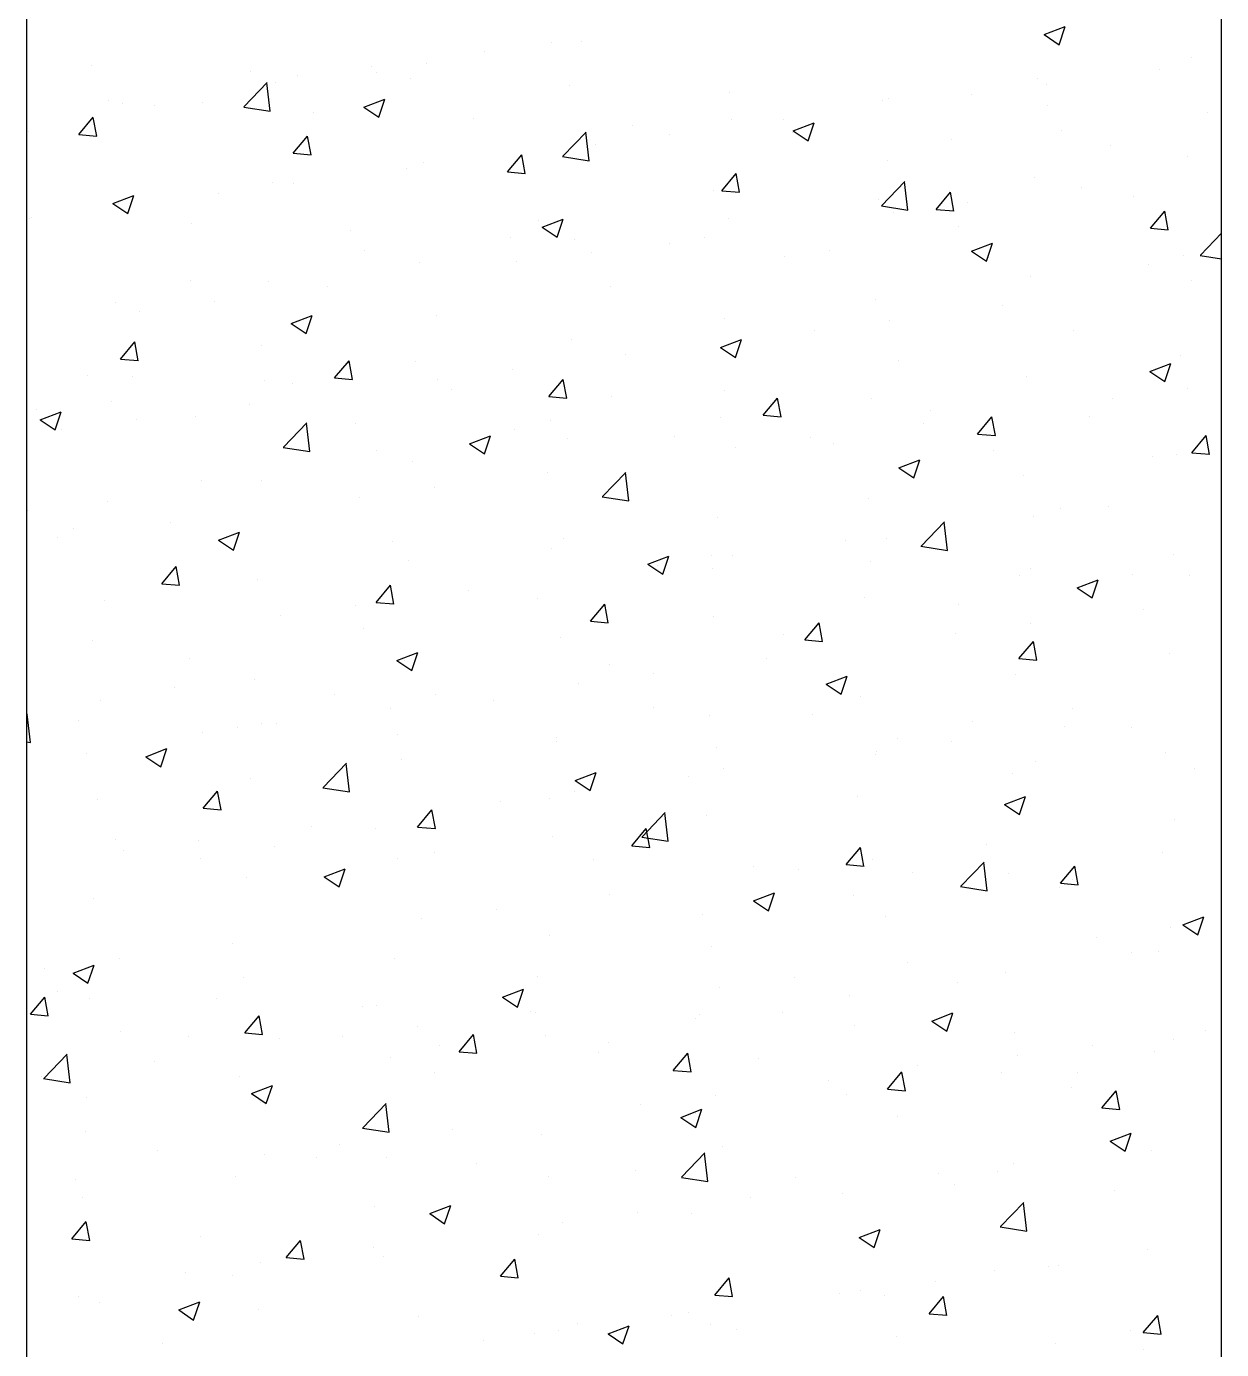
# Model space of a CAD drawing. Header units: millimetres. Extents: x 331487 to 517269, y 198509 to 399936.
# Drawn here: x 419945.7 to 420345.7, y 391119.6 to 391562.7 of the extents above; entities that cross this region are included whole.
import ezdxf

# ---------------------------------------------------------------- set-up
doc = ezdxf.new("R2010")
doc.units = ezdxf.units.MM
doc.header["$MEASUREMENT"] = 0
doc.layers.add('COLUMN', color=6, linetype='Continuous')

msp = doc.modelspace()

# ---------------------------------------------------------------- linework, layer by layer
at = {"layer": 'COLUMN'}
for p, q in [((419945.71, 399936.48), (419945.71, 381283.05)), ((420345.71, 381283.05), (420345.71, 399936.48))]:
    msp.add_line(p, q, dxfattribs=at)
at = {"layer": 'COLUMN', "color": 2, "linetype": 'Continuous'}
for p, q in [((420286.39, 391559.94), (420293.39, 391562.63)), ((420291.36, 391556.58), (420293.39, 391562.63)), ((420131.63, 391557.76), (420131.63, 391557.76)), ((420286.39, 391559.94), (420291.36, 391556.58)), ((420099.17, 391554.42), (420099.17, 391554.42)), ((420121.34, 391557.38), (420121.34, 391557.38)), ((419967.33, 391549.69), (419967.33, 391549.69)), ((420061.3, 391549.44), (420061.3, 391549.44)), ((420079.69, 391550.26), (420079.69, 391550.26)), ((420335.55, 391552.45), (420335.55, 391552.45)), ((420020.71, 391547.44), (420020.71, 391547.44)), ((420036.27, 391546.14), (420036.27, 391546.14)), ((420063.02, 391547.37), (420063.02, 391547.37)), ((420074.09, 391545.18), (420074.09, 391545.18)), ((420284.21, 391545.41), (420284.21, 391545.41)), ((420324.99, 391548.18), (420324.99, 391548.18)), ((420018.5, 391535.76), (420026.29, 391543.88)), ((420027.3, 391534.29), (420026.19, 391543.78)), ((420029.18, 391543.86), (420029.18, 391543.86)), ((420127.47, 391542.93), (420127.47, 391542.93)), ((420180.86, 391540.67), (420180.86, 391540.67)), ((420287.12, 391543.19), (420287.12, 391543.19)), ((419973.11, 391537.83), (419973.11, 391537.83)), ((419977.84, 391536.82), (419977.84, 391536.82)), ((419988.41, 391536.26), (419988.41, 391536.26)), ((420004.7, 391537.36), (420004.7, 391537.36)), ((420018.41, 391535.66), (420027.3, 391534.29)), ((420058.65, 391535.7), (420065.66, 391538.38)), ((420058.65, 391535.7), (420063.63, 391532.34)), ((420063.62, 391532.34), (420065.65, 391538.38)), ((420232.27, 391537.91), (420232.27, 391537.91)), ((420234.24, 391538.41), (420234.24, 391538.41)), ((420262.08, 391539.89), (420262.08, 391539.89)), ((420287.62, 391536.16), (420287.62, 391536.16)), ((419963.26, 391526.51), (419968.08, 391532.26)), ((419969.23, 391525.98), (419968.07, 391532.25)), ((420041.79, 391534), (420041.79, 391534)), ((420095.18, 391531.75), (420095.18, 391531.75)), ((420181.76, 391531.51), (420181.76, 391531.51)), ((420198.93, 391531.58), (420198.93, 391531.58)), ((420341, 391533.9), (420341, 391533.9)), ((419946.39, 391527.35), (419946.39, 391527.35)), ((420125.22, 391519.21), (420133.01, 391527.32)), ((420134.02, 391517.74), (420132.92, 391527.23)), ((420148.56, 391529.49), (420148.56, 391529.49)), ((420201.94, 391527.24), (420201.94, 391527.24)), ((420202.37, 391527.69), (420209.37, 391530.37)), ((420202.37, 391527.69), (420207.34, 391524.33)), ((420207.34, 391524.33), (420209.36, 391530.37)), ((420292.17, 391527.74), (420292.17, 391527.74)), ((419963.26, 391526.51), (419969.23, 391525.99)), ((420034.98, 391520.24), (420039.8, 391525.98)), ((420040.95, 391519.71), (420039.8, 391525.98)), ((420130.42, 391524.47), (420130.42, 391524.47)), ((420136.02, 391523.3), (420136.02, 391523.3)), ((420161.05, 391526.59), (420161.05, 391526.59)), ((420255.32, 391524.98), (420255.32, 391524.98)), ((420308.71, 391522.73), (420308.71, 391522.73)), ((420034.98, 391520.24), (420040.96, 391519.72)), ((420106.71, 391513.96), (420111.53, 391519.71)), ((420112.68, 391513.43), (420111.52, 391519.7)), ((420125.13, 391519.11), (420134.02, 391517.73)), ((420334.34, 391519.16), (420334.34, 391519.16)), ((420072.87, 391514.98), (420072.87, 391514.98)), ((420078.48, 391516.97), (420078.48, 391516.97)), ((420106.71, 391513.96), (420112.68, 391513.44)), ((420178.43, 391507.69), (420183.25, 391513.43)), ((420184.41, 391507.16), (420183.25, 391513.43)), ((420233.85, 391517.73), (420233.85, 391517.73)), ((420027.97, 391510.57), (420027.97, 391510.57)), ((420034.99, 391510), (420034.99, 391510)), ((420231.95, 391502.66), (420239.73, 391510.77)), ((420240.75, 391501.18), (420239.64, 391510.68)), ((420282.99, 391512.12), (420282.99, 391512.12)), ((419974.63, 391503.44), (419981.63, 391506.13)), ((419979.6, 391500.09), (419981.63, 391506.13)), ((420009.96, 391506.7), (420009.96, 391506.7)), ((420175.53, 391507.72), (420175.53, 391507.72)), ((420178.43, 391507.69), (420184.41, 391507.17)), ((420231.05, 391504.62), (420231.05, 391504.62)), ((420250.16, 391501.41), (420254.98, 391507.16)), ((420256.13, 391500.88), (420254.98, 391507.15)), ((420298.68, 391508.73), (420298.68, 391508.73)), ((420316.13, 391505.79), (420316.13, 391505.79)), ((419974.63, 391503.44), (419979.61, 391500.09)), ((419976.62, 391503.53), (419976.62, 391503.53)), ((420231.86, 391502.56), (420240.75, 391501.18)), ((420235.78, 391500.45), (420235.78, 391500.45)), ((420250.16, 391501.41), (420256.14, 391500.89)), ((420260.81, 391503.75), (420260.81, 391503.75)), ((420321.89, 391495.14), (420326.71, 391500.88)), ((420327.86, 391494.61), (420326.7, 391500.88)), ((419946.8, 391498.39), (419946.8, 391498.39)), ((419947.43, 391498.86), (419947.43, 391498.86)), ((420000.81, 391496.61), (420000.81, 391496.61)), ((420117.21, 391497.71), (420117.21, 391497.71)), ((420118.34, 391495.43), (420125.35, 391498.12)), ((420123.31, 391492.08), (420125.34, 391498.12)), ((420180.54, 391498.22), (420180.54, 391498.22)), ((420257.81, 391495.77), (420257.81, 391495.77)), ((420054.2, 391494.35), (420054.2, 391494.35)), ((420107.58, 391492.09), (420107.58, 391492.09)), ((420118.34, 391495.43), (420123.32, 391492.08)), ((420172.62, 391492.14), (420172.62, 391492.14)), ((420321.89, 391495.14), (420327.86, 391494.61)), ((420338.67, 391486.1), (420345.71, 391493.44)), ((420058.89, 391487.7), (420058.89, 391487.7)), ((420129.2, 391491.18), (420129.2, 391491.18)), ((420134.75, 391487.15), (420134.75, 391487.15)), ((420160.96, 391489.84), (420160.96, 391489.84)), ((420214.34, 391487.58), (420214.34, 391487.58)), ((420262.06, 391487.43), (420269.06, 391490.11)), ((420262.06, 391487.43), (420267.03, 391484.07)), ((420267.03, 391484.07), (420269.05, 391490.11)), ((420077.26, 391483.68), (420077.26, 391483.68)), ((420109.71, 391483.86), (420109.71, 391483.86)), ((420199.49, 391485.76), (420199.49, 391485.76)), ((420267.73, 391485.33), (420267.73, 391485.33)), ((420321.11, 391483.07), (420321.11, 391483.07)), ((420333.12, 391485.87), (420333.12, 391485.87)), ((420338.58, 391486.01), (420345.71, 391484.9)), ((420281.78, 391478.83), (420281.78, 391478.83)), ((420000.58, 391477.69), (420000.58, 391477.69)), ((420026.75, 391477.28), (420026.75, 391477.28)), ((420046.56, 391475.54), (420046.56, 391475.54)), ((420141.17, 391475.75), (420141.17, 391475.75)), ((420335.53, 391477.61), (420335.53, 391477.61)), ((419975.41, 391470.24), (419975.41, 391470.24)), ((420008.69, 391470.55), (420008.69, 391470.55)), ((420229.84, 391471.33), (420229.84, 391471.33)), ((420272.38, 391469.29), (420272.38, 391469.29)), ((419983.65, 391467.26), (419983.65, 391467.26)), ((420034.32, 391463.18), (420041.32, 391465.87)), ((420039.29, 391459.82), (420041.32, 391465.87)), ((420082.86, 391465.74), (420082.86, 391465.74)), ((420179.33, 391464.93), (420179.33, 391464.93)), ((420034.32, 391463.18), (420039.3, 391459.83)), ((420209.47, 391461.01), (420209.47, 391461.01)), ((420234.5, 391464.31), (420234.5, 391464.31)), ((420296, 391460.78), (420296, 391460.78)), ((419977.13, 391451.29), (419981.95, 391457.04)), ((419983.1, 391450.76), (419981.95, 391457.03)), ((420127.98, 391457.89), (420127.98, 391457.89)), ((420178.03, 391455.17), (420185.04, 391457.86)), ((420183, 391451.82), (420185.03, 391457.86)), ((420024.54, 391455.73), (420024.54, 391455.73)), ((420146.31, 391452.7), (420146.31, 391452.7)), ((420178.03, 391455.17), (420183.01, 391451.82)), ((420331.9, 391452.58), (420331.9, 391452.58)), ((419977.13, 391451.29), (419983.11, 391450.77)), ((420048.86, 391445.02), (420053.68, 391450.76)), ((420054.83, 391444.49), (420053.67, 391450.76)), ((420076.05, 391450.39), (420076.05, 391450.39)), ((420108.44, 391447.71), (420108.44, 391447.71)), ((420237.68, 391450.77), (420237.68, 391450.77)), ((420321.75, 391447.16), (420328.75, 391449.85)), ((420321.75, 391447.16), (420326.72, 391443.81)), ((420326.72, 391443.81), (420328.74, 391449.85)), ((419966.22, 391445.72), (419966.22, 391445.72)), ((419981.34, 391445.51), (419981.34, 391445.51)), ((420025.53, 391443.99), (420025.53, 391443.99)), ((420034.72, 391443.25), (420034.72, 391443.25)), ((420048.86, 391445.02), (420054.83, 391444.5)), ((420083.41, 391444.41), (420083.41, 391444.41)), ((420120.58, 391438.74), (420125.4, 391444.49)), ((420126.56, 391438.21), (420125.4, 391444.48)), ((420280.56, 391445.54), (420280.56, 391445.54)), ((420088.11, 391440.99), (420088.11, 391440.99)), ((420120.58, 391438.74), (420126.56, 391438.22)), ((420141.49, 391438.74), (420141.49, 391438.74)), ((420179.36, 391440.76), (420179.36, 391440.76)), ((420192.31, 391432.47), (420197.13, 391438.21)), ((420198.28, 391431.94), (420197.13, 391438.21)), ((420309.22, 391438.17), (420309.22, 391438.17)), ((420334.26, 391441.46), (420334.26, 391441.46)), ((419949.04, 391434.33), (419949.04, 391434.33)), ((419974.19, 391436.95), (419974.19, 391436.95)), ((420020.25, 391436.1), (420020.25, 391436.1)), ((420194.87, 391436.48), (420194.87, 391436.48)), ((420228.62, 391438.04), (420228.62, 391438.04)), ((420248.25, 391434.23), (420248.25, 391434.23)), ((419950.3, 391430.93), (419957.3, 391433.62)), ((419950.3, 391430.93), (419955.27, 391427.57)), ((419955.27, 391427.57), (419957.3, 391433.61)), ((419982.38, 391431.11), (419982.38, 391431.11)), ((420002.43, 391432.07), (420002.43, 391432.07)), ((420031.75, 391421.8), (420039.54, 391429.91)), ((420040.56, 391420.32), (420039.45, 391429.82)), ((420055.81, 391429.82), (420055.81, 391429.82)), ((420121.05, 391430.75), (420121.05, 391430.75)), ((420178.11, 391431.64), (420178.11, 391431.64)), ((420192.31, 391432.47), (420198.29, 391431.95)), ((420246.07, 391429.85), (420246.07, 391429.85)), ((420264.03, 391426.19), (420268.86, 391431.94)), ((420270.01, 391425.66), (420268.85, 391431.93)), ((420301.63, 391431.97), (420301.63, 391431.97)), ((419957.34, 391427.82), (419957.34, 391427.82)), ((420094.01, 391422.92), (420101.01, 391425.61)), ((420098.98, 391419.56), (420101.01, 391425.61)), ((420109.19, 391427.56), (420109.19, 391427.56)), ((420162.57, 391425.31), (420162.57, 391425.31)), ((420208.2, 391424.87), (420208.2, 391424.87)), ((420264.03, 391426.19), (420270.01, 391425.67)), ((420335.76, 391419.92), (420340.58, 391425.66)), ((420341.73, 391419.39), (420340.58, 391425.66)), ((420031.66, 391421.7), (420040.56, 391420.32)), ((420062.73, 391420.74), (420062.73, 391420.74)), ((420094.01, 391422.92), (420098.99, 391419.56)), ((420126.77, 391424.6), (420126.77, 391424.6)), ((420183.16, 391421.57), (420183.16, 391421.57)), ((420215.95, 391423.05), (420215.95, 391423.05)), ((420269.34, 391420.8), (420269.34, 391420.8)), ((420074.83, 391417.1), (420074.83, 391417.1)), ((420237.73, 391414.91), (420244.73, 391417.6)), ((420242.69, 391411.55), (420244.72, 391417.6)), ((420322.72, 391418.54), (420322.72, 391418.54)), ((420330.69, 391419.29), (420330.69, 391419.29)), ((420335.76, 391419.92), (420341.74, 391419.4)), ((420120.01, 391413.26), (420120.01, 391413.26)), ((420138.48, 391405.24), (420146.27, 391413.36)), ((420147.28, 391403.77), (420146.18, 391413.27)), ((420237.73, 391414.91), (420242.7, 391411.55)), ((420279.35, 391412.25), (420279.35, 391412.25)), ((420004.41, 391410.73), (420004.41, 391410.73)), ((420024.32, 391410.7), (420024.32, 391410.7)), ((420082.13, 391408.27), (420082.13, 391408.27)), ((419972.98, 391403.66), (419972.98, 391403.66)), ((420057.1, 391404.97), (420057.1, 391404.97)), ((420138.39, 391405.15), (420147.28, 391403.77)), ((420227.41, 391404.75), (420227.41, 391404.75)), ((419946.09, 391400.72), (419946.09, 391400.72)), ((420176.9, 391398.35), (420176.9, 391398.35)), ((420282.92, 391398.72), (420282.92, 391398.72)), ((420291.87, 391401.11), (420291.87, 391401.11)), ((420307.95, 391402.02), (420307.95, 391402.02)), ((419961.45, 391394.67), (419961.45, 391394.67)), ((419993.94, 391396.66), (419993.94, 391396.66)), ((420245.2, 391388.69), (420252.99, 391396.81)), ((420254.01, 391387.22), (420252.9, 391396.72)), ((419956.07, 391391.67), (419956.07, 391391.67)), ((420009.99, 391390.67), (420016.99, 391393.35)), ((420009.99, 391390.67), (420014.96, 391387.31)), ((420014.83, 391392.42), (420014.83, 391392.42)), ((420014.96, 391387.31), (420016.99, 391393.35)), ((420068.21, 391390.16), (420068.21, 391390.16)), ((420125.55, 391391.31), (420125.55, 391391.31)), ((420219.76, 391390.41), (420219.76, 391390.41)), ((420233.55, 391391.1), (420233.55, 391391.1)), ((420121.59, 391387.91), (420121.59, 391387.91)), ((420153.7, 391382.66), (420160.7, 391385.34)), ((420158.67, 391379.3), (420160.7, 391385.34)), ((420174.97, 391385.65), (420174.97, 391385.65)), ((420181.89, 391385.42), (420181.89, 391385.42)), ((420245.11, 391388.6), (420254.01, 391387.22)), ((420329.47, 391386), (420329.47, 391386)), ((419991.01, 391376.08), (419995.83, 391381.82)), ((419996.98, 391375.54), (419995.82, 391381.81)), ((420073.61, 391383.81), (420073.61, 391383.81)), ((420153.7, 391382.66), (420158.68, 391379.3)), ((420156.86, 391382.13), (420156.86, 391382.13)), ((420175.24, 391381.09), (420175.24, 391381.09)), ((420228.36, 391383.4), (420228.36, 391383.4)), ((420281.74, 391381.14), (420281.74, 391381.14)), ((419991.01, 391376.08), (419996.98, 391375.55)), ((420023.1, 391377.41), (420023.1, 391377.41)), ((420278.13, 391378.96), (420278.13, 391378.96)), ((420297.42, 391374.65), (420304.42, 391377.34)), ((420302.39, 391371.29), (420304.41, 391377.33)), ((420315.83, 391379.16), (420315.83, 391379.16)), ((420335.12, 391378.89), (420335.12, 391378.89)), ((420062.73, 391369.8), (420067.55, 391375.55)), ((420068.71, 391369.27), (420067.55, 391375.54)), ((420093.7, 391373.81), (420093.7, 391373.81)), ((420297.42, 391374.65), (420302.39, 391371.29)), ((419971.76, 391370.37), (419971.76, 391370.37)), ((420055.83, 391368.83), (420055.83, 391368.83)), ((420062.73, 391369.8), (420068.71, 391369.28)), ((420116.92, 391371.08), (420116.92, 391371.08)), ((420134.46, 391363.52), (420139.28, 391369.27)), ((420140.43, 391362.99), (420139.27, 391369.26)), ((420226.19, 391371.47), (420226.19, 391371.47)), ((420257.52, 391369.15), (420257.52, 391369.15)), ((420319.52, 391367.57), (420319.52, 391367.57)), ((420030.79, 391365.53), (420030.79, 391365.53)), ((420134.46, 391363.53), (420140.43, 391363)), ((420175.68, 391365.06), (420175.68, 391365.06)), ((420206.18, 391357.25), (420211, 391363)), ((420212.16, 391356.72), (420211, 391362.99)), ((420058.6, 391361.07), (420058.6, 391361.07)), ((420199.2, 391359.13), (420199.2, 391359.13)), ((420256.61, 391359.28), (420256.61, 391359.28)), ((420281.64, 391362.58), (420281.64, 391362.58)), ((419967.64, 391357.22), (419967.64, 391357.22)), ((420124.34, 391358.02), (420124.34, 391358.02)), ((420206.18, 391357.25), (420212.16, 391356.73)), ((420277.91, 391350.97), (420282.73, 391356.72)), ((420283.88, 391350.44), (420282.73, 391356.71)), ((420000.28, 391351.06), (420000.28, 391351.06)), ((420069.68, 391350.4), (420076.68, 391353.09)), ((420069.68, 391350.4), (420074.66, 391347.05)), ((420072.4, 391350.52), (420072.4, 391350.52)), ((420074.65, 391347.05), (420076.68, 391353.09)), ((420193.46, 391350.97), (420193.46, 391350.97)), ((420277.91, 391350.97), (420283.89, 391350.45)), ((420328.26, 391352.71), (420328.26, 391352.71)), ((420140.88, 391349.12), (420140.88, 391349.12)), ((420155.58, 391345.98), (420155.58, 391345.98)), ((420213.39, 391342.4), (420220.4, 391345.08)), ((420218.36, 391339.04), (420220.39, 391345.08)), ((420276.91, 391345.67), (420276.91, 391345.67)), ((419995.35, 391341.32), (419995.35, 391341.32)), ((420021.89, 391344.12), (420021.89, 391344.12)), ((420130.55, 391342.69), (420130.55, 391342.69)), ((420213.39, 391342.4), (420218.37, 391339.04)), ((419970.54, 391337.08), (419970.54, 391337.08)), ((420048.74, 391339.06), (420048.74, 391339.06)), ((420082.56, 391339.11), (420082.56, 391339.11)), ((420102.12, 391336.81), (420102.12, 391336.81)), ((420224.97, 391338.18), (420224.97, 391338.18)), ((419945.71, 391332.12), (419946.08, 391332.5)), ((419947.09, 391322.91), (419945.99, 391332.41)), ((420067.39, 391334.37), (420067.39, 391334.37)), ((420155.5, 391334.55), (420155.5, 391334.55)), ((420174.46, 391331.77), (420174.46, 391331.77)), ((420208.88, 391332.3), (420208.88, 391332.3)), ((420295.71, 391334.15), (420295.71, 391334.15)), ((419963.06, 391330.14), (419963.06, 391330.14)), ((420016.44, 391327.89), (420016.44, 391327.89)), ((420024.24, 391329.1), (420024.24, 391329.1)), ((420029.52, 391329.39), (420029.52, 391329.39)), ((420262.27, 391330.04), (420262.27, 391330.04)), ((420293.21, 391328.12), (420293.21, 391328.12)), ((420315.65, 391327.79), (420315.65, 391327.79)), ((419945.71, 391323.12), (419947.09, 391322.91)), ((420004.49, 391326.09), (420004.49, 391326.09)), ((420069.82, 391325.63), (420069.82, 391325.63)), ((420123.12, 391324.73), (420123.12, 391324.73)), ((420123.2, 391323.38), (420123.2, 391323.38)), ((420237.39, 391324.14), (420237.39, 391324.14)), ((420255.34, 391323.14), (420255.34, 391323.14)), ((419965.92, 391319.09), (419965.92, 391319.09)), ((419985.66, 391318.15), (419992.66, 391320.84)), ((419990.63, 391314.79), (419992.66, 391320.84)), ((420176.59, 391321.12), (420176.59, 391321.12)), ((420229.97, 391318.87), (420229.97, 391318.87)), ((420230.3, 391319.84), (420230.3, 391319.84)), ((420327.04, 391319.43), (420327.04, 391319.43)), ((419985.66, 391318.15), (419990.63, 391314.8)), ((420045.01, 391307.83), (420052.8, 391315.95)), ((420053.82, 391306.36), (420052.71, 391315.86)), ((420071.18, 391317.24), (420071.18, 391317.24)), ((420179.07, 391314.13), (420179.07, 391314.13)), ((420283.35, 391316.61), (420283.35, 391316.61)), ((420336.73, 391314.35), (420336.73, 391314.35)), ((420020.67, 391310.83), (420020.67, 391310.83)), ((420129.37, 391310.14), (420136.37, 391312.83)), ((420129.37, 391310.14), (420134.35, 391306.79)), ((420134.34, 391306.79), (420136.37, 391312.83)), ((420167.15, 391311.53), (420167.15, 391311.53)), ((420275.7, 391312.38), (420275.7, 391312.38)), ((420004.88, 391300.86), (420009.7, 391306.6)), ((420010.85, 391300.33), (420009.7, 391306.59)), ((420044.92, 391307.74), (420053.82, 391306.36)), ((420129.28, 391306.54), (420129.28, 391306.54)), ((419969.33, 391303.79), (419969.33, 391303.79)), ((420004.88, 391300.86), (420010.86, 391300.33)), ((420104.24, 391303.25), (420104.24, 391303.25)), ((420120.75, 391304.12), (420120.75, 391304.12)), ((420223.76, 391304.89), (420223.76, 391304.89)), ((420273.08, 391302.13), (420280.09, 391304.82)), ((420273.08, 391302.13), (420278.06, 391298.78)), ((420278.05, 391298.78), (420280.08, 391304.82)), ((420076.61, 391294.58), (420081.43, 391300.33)), ((420082.58, 391294.05), (420081.42, 391300.32)), ((420151.74, 391291.28), (420159.53, 391299.4)), ((420160.54, 391289.81), (420159.43, 391299.3)), ((420173.25, 391298.48), (420173.25, 391298.48)), ((420330.06, 391297), (420330.06, 391297)), ((420041.09, 391294.93), (420041.09, 391294.93)), ((420062.43, 391294.11), (420062.43, 391294.11)), ((420076.61, 391294.58), (420082.58, 391294.06)), ((420148.33, 391288.31), (420153.15, 391294.05)), ((420154.31, 391287.78), (420153.15, 391294.04)), ((419975.46, 391290.49), (419975.46, 391290.49)), ((420003.21, 391289.95), (420003.21, 391289.95)), ((420028.84, 391288.23), (420028.84, 391288.23)), ((420121.9, 391291.44), (420121.9, 391291.44)), ((420148.33, 391288.31), (420154.31, 391287.78)), ((420151.65, 391291.19), (420160.54, 391289.81)), ((420220.06, 391282.03), (420224.88, 391287.78)), ((420226.03, 391281.5), (420224.88, 391287.77)), ((420266.9, 391288.68), (420266.9, 391288.68)), ((419978.18, 391286.65), (419978.18, 391286.65)), ((420004.11, 391284.1), (420004.11, 391284.1)), ((420069.97, 391283.95), (420069.97, 391283.95)), ((420082.22, 391285.98), (420082.22, 391285.98)), ((420135.61, 391283.72), (420135.61, 391283.72)), ((420229.03, 391283.7), (420229.03, 391283.7)), ((420325.82, 391286.14), (420325.82, 391286.14)), ((420045.35, 391277.89), (420052.35, 391280.58)), ((420050.32, 391274.53), (420052.35, 391280.58)), ((420188.99, 391281.47), (420188.99, 391281.47)), ((420204, 391280.4), (420204, 391280.4)), ((420220.06, 391282.03), (420226.04, 391281.51)), ((420242.37, 391279.21), (420242.37, 391279.21)), ((420258.46, 391274.73), (420266.25, 391282.85)), ((420267.26, 391273.26), (420266.16, 391282.75)), ((420274.48, 391279.09), (420274.48, 391279.09)), ((420291.78, 391275.76), (420296.61, 391281.5)), ((420297.76, 391275.22), (420296.6, 391281.49)), ((420019.45, 391277.54), (420019.45, 391277.54)), ((420045.35, 391277.89), (420050.32, 391274.53)), ((420258.37, 391274.63), (420267.26, 391273.25)), ((420291.58, 391274.48), (420291.58, 391274.48)), ((420291.78, 391275.76), (420297.76, 391275.23)), ((420295.75, 391276.96), (420295.75, 391276.96)), ((419945.8, 391274.09), (419945.8, 391274.09)), ((419968.11, 391270.5), (419968.11, 391270.5)), ((420140.84, 391272.09), (420140.84, 391272.09)), ((420189.06, 391269.88), (420196.06, 391272.57)), ((420189.06, 391269.88), (420194.04, 391266.52)), ((420194.03, 391266.52), (420196.06, 391272.57)), ((420222.54, 391271.6), (420222.54, 391271.6)), ((420102.97, 391267.1), (420102.97, 391267.1)), ((420077.93, 391263.8), (420077.93, 391263.8)), ((420172.03, 391265.2), (420172.03, 391265.2)), ((420233.26, 391264.47), (420233.26, 391264.47)), ((420328.79, 391260.85), (420328.79, 391260.85)), ((420332.78, 391261.87), (420339.78, 391264.56)), ((420332.78, 391261.87), (420337.75, 391258.52)), ((420337.74, 391258.51), (420339.77, 391264.56)), ((420120.69, 391258.15), (420120.69, 391258.15)), ((420303.75, 391257.56), (420303.75, 391257.56)), ((420014.78, 391255.49), (420014.78, 391255.49)), ((420174.94, 391254.46), (420174.94, 391254.46)), ((420315.54, 391252.53), (420315.54, 391252.53)), ((420324.61, 391252.85), (420324.61, 391252.85)), ((419961.33, 391245.64), (419968.33, 391248.32)), ((419966.3, 391242.28), (419968.32, 391248.32)), ((419976.91, 391250.5), (419976.91, 391250.5)), ((420068.75, 391250.66), (420068.75, 391250.66)), ((420240.6, 391249.24), (420240.6, 391249.24)), ((419951.87, 391247.21), (419951.87, 391247.21)), ((419961.33, 391245.64), (419966.3, 391242.28)), ((420018.24, 391244.25), (420018.24, 391244.25)), ((420116.62, 391244.45), (420116.62, 391244.45)), ((420202.72, 391244.26), (420202.72, 391244.26)), ((420273.27, 391245.81), (420273.27, 391245.81)), ((419955.99, 391239.39), (419955.99, 391239.39)), ((420105.04, 391237.63), (420112.04, 391240.31)), ((420110.01, 391234.27), (420112.04, 391240.31)), ((420177.69, 391240.96), (420177.69, 391240.96)), ((420257.22, 391242.52), (420257.22, 391242.52)), ((419947.03, 391231.91), (419951.85, 391237.66)), ((419953, 391231.38), (419951.85, 391237.65)), ((419966.9, 391237.21), (419966.9, 391237.21)), ((420009.37, 391237.13), (420009.37, 391237.13)), ((420058.3, 391234.44), (420058.3, 391234.44)), ((420062.75, 391234.88), (420062.75, 391234.88)), ((420105.04, 391237.63), (420110.01, 391234.27)), ((420221.33, 391238.31), (420221.33, 391238.31)), ((419947.03, 391231.91), (419953.01, 391231.39)), ((420018.76, 391225.64), (420023.58, 391231.38)), ((420024.73, 391225.11), (420023.57, 391231.37)), ((420114.53, 391232.65), (420114.53, 391232.65)), ((420116.13, 391232.62), (420116.13, 391232.62)), ((420169.51, 391230.37), (420169.51, 391230.37)), ((420170.82, 391231.91), (420170.82, 391231.91)), ((420198.9, 391232.51), (420198.9, 391232.51)), ((420248.75, 391229.62), (420255.75, 391232.31)), ((420253.72, 391226.26), (420255.75, 391232.3)), ((419977.07, 391225.96), (419977.07, 391225.96)), ((420018.76, 391225.64), (420024.73, 391225.11)), ((420076.66, 391227.66), (420076.66, 391227.66)), ((420222.9, 391228.11), (420222.9, 391228.11)), ((420248.75, 391229.62), (420253.73, 391226.26)), ((420276.28, 391225.86), (420276.28, 391225.86)), ((420340.35, 391226.4), (420340.35, 391226.4)), ((419999.99, 391224.43), (419999.99, 391224.43)), ((420030.45, 391223.7), (420030.45, 391223.7)), ((420051.63, 391224.36), (420051.63, 391224.36)), ((420083.84, 391221.45), (420083.84, 391221.45)), ((420090.48, 391219.36), (420095.3, 391225.11)), ((420096.46, 391218.83), (420095.3, 391225.1)), ((420119.47, 391224.86), (420119.47, 391224.86)), ((420140.58, 391222.5), (420140.58, 391222.5)), ((420302.48, 391221.41), (420302.48, 391221.41)), ((420329.66, 391223.6), (420329.66, 391223.6)), ((419951.55, 391210.42), (419959.34, 391218.54)), ((419960.35, 391208.95), (419959.24, 391218.44)), ((420067.53, 391217.37), (420067.53, 391217.37)), ((420090.48, 391219.36), (420096.46, 391218.84)), ((420137.22, 391219.19), (420137.22, 391219.19)), ((420162.21, 391213.09), (420167.03, 391218.83)), ((420168.18, 391212.56), (420167.03, 391218.82)), ((420190.6, 391216.93), (420190.6, 391216.93)), ((420277.44, 391218.12), (420277.44, 391218.12)), ((420323.39, 391219.56), (420323.39, 391219.56)), ((419988.47, 391216.05), (419988.47, 391216.05)), ((420082.27, 391212.48), (420082.27, 391212.48)), ((420162.21, 391213.09), (420168.18, 391212.56)), ((420233.93, 391206.81), (420238.75, 391212.56)), ((420239.91, 391206.28), (420238.75, 391212.55)), ((420243.98, 391214.68), (420243.98, 391214.68)), ((420272.05, 391212.52), (420272.05, 391212.52)), ((420297.36, 391212.42), (420297.36, 391212.42)), ((419950.6, 391211.06), (419950.6, 391211.06)), ((419951.46, 391210.33), (419960.35, 391208.95)), ((420017.02, 391210.97), (420017.02, 391210.97)), ((420021.02, 391205.37), (420028.02, 391208.06)), ((420025.99, 391202.02), (420028.01, 391208.06)), ((420214.29, 391209.8), (420214.29, 391209.8)), ((419965.68, 391203.92), (419965.68, 391203.92)), ((420021.02, 391205.37), (420025.99, 391202.02)), ((420176.42, 391204.81), (420176.42, 391204.81)), ((420220.11, 391205.02), (420220.11, 391205.02)), ((420233.93, 391206.81), (420239.91, 391206.29)), ((420295.41, 391207.52), (420295.41, 391207.52)), ((420305.66, 391200.54), (420310.48, 391206.28)), ((420311.63, 391200.01), (420310.48, 391206.27)), ((420023.95, 391202.47), (420023.95, 391202.47)), ((420058.27, 391193.87), (420066.06, 391201.99)), ((420067.07, 391192.4), (420065.97, 391201.89)), ((420151.38, 391201.52), (420151.38, 391201.52)), ((420164.73, 391197.37), (420171.73, 391200.05)), ((420169.7, 391194.01), (420171.73, 391200.05)), ((420305.66, 391200.54), (420311.64, 391200.01)), ((420164.73, 391197.37), (420169.71, 391194.01)), ((420169.6, 391198.62), (420169.6, 391198.62)), ((420237.09, 391197.51), (420237.09, 391197.51)), ((419965.63, 391192.46), (419965.63, 391192.46)), ((420058.18, 391193.77), (420067.07, 391192.39)), ((420088.23, 391193.2), (420088.23, 391193.2)), ((420118.26, 391191.58), (420118.26, 391191.58)), ((420308.44, 391189.36), (420315.45, 391192.04)), ((420313.41, 391186), (420315.44, 391192.04)), ((419989.47, 391186.3), (419989.47, 391186.3)), ((420050.35, 391188.22), (420050.35, 391188.22)), ((420178.78, 391187.5), (420178.78, 391187.5)), ((420308.44, 391189.36), (420313.42, 391186)), ((420314.05, 391186.96), (420314.05, 391186.96)), ((420322.18, 391186.27), (420322.18, 391186.27)), ((420025.32, 391184.92), (420025.32, 391184.92)), ((420042.86, 391184.05), (420042.86, 391184.05)), ((420066.32, 391184.08), (420066.32, 391184.08)), ((420096.24, 391181.79), (420096.24, 391181.79)), ((420164.99, 391177.32), (420172.78, 391185.43)), ((420173.8, 391175.84), (420172.69, 391185.34)), ((420276.17, 391181.97), (420276.17, 391181.97)), ((420015.81, 391177.68), (420015.81, 391177.68)), ((420120.46, 391177.49), (420120.46, 391177.49)), ((420149.62, 391179.54), (420149.62, 391179.54)), ((420164.9, 391177.22), (420173.8, 391175.84)), ((420203, 391177.28), (420203, 391177.28)), ((420251.14, 391178.67), (420251.14, 391178.67)), ((420270.83, 391179.23), (420270.83, 391179.23)), ((419962.17, 391176.61), (419962.17, 391176.61)), ((420256.38, 391175.03), (420256.38, 391175.03)), ((420309.77, 391172.77), (420309.77, 391172.77)), ((419964.46, 391170.63), (419964.46, 391170.63)), ((420080.71, 391165.11), (420087.71, 391167.8)), ((420085.68, 391161.76), (420087.71, 391167.8)), ((420187.98, 391170.36), (420187.98, 391170.36)), ((420218.89, 391171.73), (420218.89, 391171.73)), ((420271.72, 391160.76), (420279.51, 391168.88)), ((420280.52, 391159.29), (420279.42, 391168.79)), ((420062.14, 391167.48), (420062.14, 391167.48)), ((420080.71, 391165.11), (420085.68, 391161.76)), ((420150.11, 391165.37), (420150.11, 391165.37)), ((420168.38, 391165.33), (420168.38, 391165.33)), ((419960.9, 391156.69), (419965.73, 391162.44)), ((419966.88, 391156.16), (419965.72, 391162.43)), ((420125.08, 391162.08), (420125.08, 391162.08)), ((420224.42, 391157.1), (420231.42, 391159.79)), ((420229.39, 391153.75), (420231.42, 391159.79)), ((420271.63, 391160.67), (420280.52, 391159.29)), ((419960.9, 391156.69), (419966.88, 391156.17)), ((420003.82, 391157.47), (420003.82, 391157.47)), ((420032.63, 391150.42), (420037.45, 391156.16)), ((420038.6, 391149.89), (420037.45, 391156.16)), ((420117.04, 391158.29), (420117.04, 391158.29)), ((420224.42, 391157.1), (420229.4, 391153.75)), ((420032.63, 391150.42), (420038.61, 391149.89)), ((420061.92, 391153.76), (420061.92, 391153.76)), ((420065.1, 391150.79), (420065.1, 391150.79)), ((420320.96, 391152.98), (420320.96, 391152.98)), ((420024.05, 391148.78), (420024.05, 391148.78)), ((420104.36, 391144.14), (420109.18, 391149.89)), ((420110.33, 391143.61), (420109.17, 391149.88)), ((420269.62, 391145.94), (420269.62, 391145.94)), ((420287.74, 391147.51), (420287.74, 391147.51)), ((420291.28, 391147.85), (420291.28, 391147.85)), ((419999.01, 391145.48), (419999.01, 391145.48)), ((420014.59, 391144.39), (420014.59, 391144.39)), ((420104.36, 391144.14), (420110.33, 391143.62)), ((420176.08, 391137.87), (420180.9, 391143.61)), ((420182.06, 391137.34), (420180.9, 391143.6)), ((420249.87, 391142.53), (420249.87, 391142.53)), ((419963.25, 391137.35), (419963.25, 391137.35)), ((420176.08, 391137.87), (420182.06, 391137.34)), ((420217.68, 391138.44), (420217.68, 391138.44)), ((420224.83, 391139.23), (420224.83, 391139.23)), ((420232.96, 391137.84), (420232.96, 391137.84)), ((420247.81, 391131.59), (420252.63, 391137.34)), ((420253.78, 391131.06), (420252.63, 391137.33)), ((419970, 391135.2), (419970, 391135.2)), ((419996.69, 391132.86), (420003.69, 391135.55)), ((419996.69, 391132.86), (420001.66, 391129.5)), ((420001.66, 391129.5), (420003.68, 391135.55)), ((420023.38, 391132.95), (420023.38, 391132.95)), ((420076.76, 391130.69), (420076.76, 391130.69)), ((420130.15, 391128.44), (420130.15, 391128.44)), ((420161.68, 391130.92), (420161.68, 391130.92)), ((420167.17, 391132.04), (420167.17, 391132.04)), ((420247.81, 391131.59), (420253.79, 391131.07)), ((420319.53, 391125.32), (420324.36, 391131.06)), ((420325.51, 391124.79), (420324.35, 391131.05)), ((420115.82, 391125), (420115.82, 391125)), ((420123.8, 391125.93), (420123.8, 391125.93)), ((420140.4, 391124.85), (420147.4, 391127.54)), ((420140.4, 391124.85), (420145.37, 391121.49)), ((420145.37, 391121.49), (420147.4, 391127.54)), ((420174.65, 391127.83), (420174.65, 391127.83)), ((420183.53, 391126.18), (420183.53, 391126.18)), ((420236.91, 391123.93), (420236.91, 391123.93)), ((420315.25, 391125.9), (420315.25, 391125.9)), ((420319.53, 391125.32), (420325.51, 391124.79)), ((419991.08, 391121.77), (419991.08, 391121.77)), ((420098.77, 391122.64), (420098.77, 391122.64)), ((420290.29, 391121.67), (420290.29, 391121.67)), ((420319.74, 391119.69), (420319.74, 391119.69))]:
    msp.add_line(p, q, dxfattribs=at)

doc.saveas('drawing.dxf')
